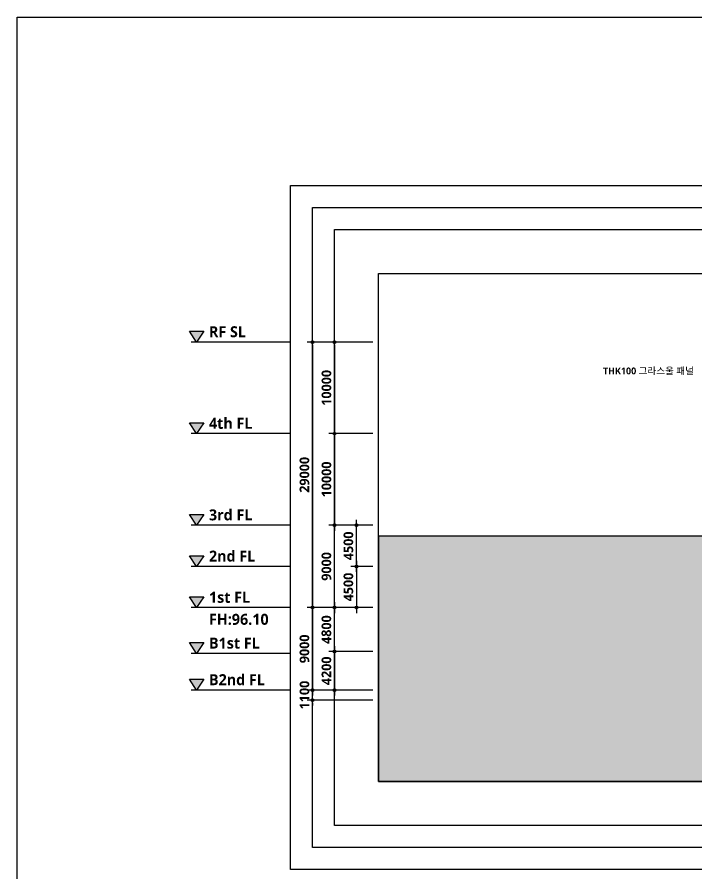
# Model space of a CAD drawing. Header units: millimetres. Extents: x 0 to 190005487, y 0 to 455456909.
# Drawn here: x 0 to 74255, y 84643 to 178200 of the extents above; entities that cross this region are included whole.
import ezdxf
from ezdxf.enums import TextEntityAlignment as Align

# ---------------------------------------------------------------- set-up
doc = ezdxf.new("R2010")
doc.units = ezdxf.units.MM
doc.header["$LTSCALE"] = 400
doc.header["$MEASUREMENT"] = 0
doc.header["$PDSIZE"] = -10
doc.layers.get('0').update_dxf_attribs({"linetype": 'CONTINUOUS'})
doc.layers.get('Defpoints').update_dxf_attribs({"color": 153, "linetype": 'CONTINUOUS'})
for name, color, linetype in [('A-ANNO-TEXT1', 7, 'CONTINUOUS'), ('A-ST-AXIS-DIM', 7, 'CONTINUOUS'), ('elev', 8, 'CONTINUOUS')]:
    doc.layers.add(name, color=color, linetype=linetype)
doc.layers.add('Defpoint', color=161, linetype='CONTINUOUS', plot=False)
doc.styles.add('SH_대대리576', font='')
doc.styles.get('SH_대대리576').set_extended_font_data('NanumGothic', bold=True)
doc.dimstyles.new('SHP 600', dxfattribs={"dimscale": 300, "dimtxt": 3.5, "dimasz": 1, "dimexe": 2, "dimexo": 2, "dimgap": 1, "dimtad": 1, "dimdec": 0, "dimzin": 0, "dimdsep": 46, "dimtxsty": 'SH_대대리576', "dimblk": 'DIMDOT', "dimcen": 0.09, "dimclrd": 256, "dimclre": 256, "dimclrt": 3, "dimadec": 0, "dimazin": 1, "dimtfac": 1, "dimtdec": 0, "dimtix": 1, "dimtmove": 2, "dimatfit": 0, "dimldrblk": 'DIMDOT', "dimfxl": 1, "dimtfillclr": 3, "dimtolj": 1, "dimtzin": 0, "dimlwd": -1, "dimlwe": -1, "dimarcsym": 0})

# ---------------------------------------------------------------- blocks, each defined once
blk = doc.blocks.new('DIMDOT')
at = {"color": 0}
blk.add_line((-2, 0), (2, 0), dxfattribs=at)
for radius in [0.5, 0.25]:
    blk.add_circle((0, 0), radius, dxfattribs=at)
blk = doc.blocks.new('*D17')
at = {"layer": 'A-ST-AXIS-DIM', "transparency": 16777216}
for p, q in [((38868, 142717), (34068, 142717)), ((34668, 142417), (34668, 133017)), ((38868, 132717), (34068, 132717))]:
    blk.add_line(p, q, dxfattribs=at)
at = {"layer": 'Defpoints', "color": 0, "transparency": 16777216}
for p in [(39468, 142717), (34668, 132717), (39468, 132717)]:
    blk.add_point(p, dxfattribs=at)
at = {"layer": 'A-ST-AXIS-DIM', "linetype": 'ByBlock', "transparency": 16777216, "xscale": 300, "yscale": 300, "zscale": 300}
for p, rotation in [((34668, 142717), 90), ((34668, 132717), 270)]:
    blk.add_blockref('DIMDOT', p, dxfattribs=dict(at, rotation=rotation))
at = {"layer": 'A-ST-AXIS-DIM', "color": 3, "transparency": 16777216, "insert": (33792, 137717), "char_height": 1050, "attachment_point": 5, "rotation": 90, "style": 'SH_대대리576'}
blk.add_mtext('\\A1;10000', dxfattribs=at)
blk = doc.blocks.new('*D18')
at = {"layer": 'A-ST-AXIS-DIM', "transparency": 16777216}
for p, q in [((38868, 132717), (34068, 132717)), ((34668, 132417), (34668, 123017)), ((38868, 122717), (34068, 122717))]:
    blk.add_line(p, q, dxfattribs=at)
at = {"layer": 'Defpoints', "color": 0, "transparency": 16777216}
for p in [(39468, 132717), (34668, 122717), (39468, 122717)]:
    blk.add_point(p, dxfattribs=at)
at = {"layer": 'A-ST-AXIS-DIM', "linetype": 'ByBlock', "transparency": 16777216, "xscale": 300, "yscale": 300, "zscale": 300}
for p, rotation in [((34668, 132717), 90), ((34668, 122717), 270)]:
    blk.add_blockref('DIMDOT', p, dxfattribs=dict(at, rotation=rotation))
at = {"layer": 'A-ST-AXIS-DIM', "color": 3, "transparency": 16777216, "insert": (33792, 127717), "char_height": 1050, "attachment_point": 5, "rotation": 90, "style": 'SH_대대리576'}
blk.add_mtext('\\A1;10000', dxfattribs=at)
blk = doc.blocks.new('*D19')
at = {"layer": 'A-ST-AXIS-DIM', "transparency": 16777216}
for p, q in [((38868, 122717), (34068, 122717)), ((34668, 114017), (34668, 122417)), ((38868, 113717), (34068, 113717))]:
    blk.add_line(p, q, dxfattribs=at)
at = {"layer": 'Defpoints', "color": 0, "transparency": 16777216}
for p in [(34668, 122717), (39468, 122717), (39468, 113717)]:
    blk.add_point(p, dxfattribs=at)
at = {"layer": 'A-ST-AXIS-DIM', "linetype": 'ByBlock', "transparency": 16777216, "xscale": 300, "yscale": 300, "zscale": 300}
for p, rotation in [((34668, 122717), 90), ((34668, 113717), 270)]:
    blk.add_blockref('DIMDOT', p, dxfattribs=dict(at, rotation=rotation))
at = {"layer": 'A-ST-AXIS-DIM', "color": 3, "transparency": 16777216, "insert": (33788, 118217), "char_height": 1050, "attachment_point": 5, "rotation": 90, "style": 'SH_대대리576'}
blk.add_mtext('\\A1;9000', dxfattribs=at)
blk = doc.blocks.new('*D20')
at = {"layer": 'A-ST-AXIS-DIM', "transparency": 16777216}
for p, q in [((38868, 108917), (34068, 108917)), ((34668, 108617), (34668, 105017)), ((38868, 104717), (34068, 104717))]:
    blk.add_line(p, q, dxfattribs=at)
at = {"layer": 'Defpoints', "color": 0, "transparency": 16777216}
for p in [(39468, 108917), (34668, 104717), (39468, 104717)]:
    blk.add_point(p, dxfattribs=at)
at = {"layer": 'A-ST-AXIS-DIM', "linetype": 'ByBlock', "transparency": 16777216, "xscale": 300, "yscale": 300, "zscale": 300}
for p, rotation in [((34668, 108917), 90), ((34668, 104717), 270)]:
    blk.add_blockref('DIMDOT', p, dxfattribs=dict(at, rotation=rotation))
at = {"layer": 'A-ST-AXIS-DIM', "color": 3, "transparency": 16777216, "insert": (33791, 106817), "char_height": 1050, "attachment_point": 5, "rotation": 90, "style": 'SH_대대리576'}
blk.add_mtext('\\A1;4200', dxfattribs=at)
blk = doc.blocks.new('*D21')
at = {"layer": 'A-ST-AXIS-DIM', "transparency": 16777216}
for p, q in [((38868, 113717), (34068, 113717)), ((34668, 109217), (34668, 113417)), ((38868, 108917), (34068, 108917))]:
    blk.add_line(p, q, dxfattribs=at)
at = {"layer": 'Defpoints', "color": 0, "transparency": 16777216}
for p in [(34668, 113717), (39468, 113717), (39468, 108917)]:
    blk.add_point(p, dxfattribs=at)
at = {"layer": 'A-ST-AXIS-DIM', "linetype": 'ByBlock', "transparency": 16777216, "xscale": 300, "yscale": 300, "zscale": 300}
for p, rotation in [((34668, 113717), 90), ((34668, 108917), 270)]:
    blk.add_blockref('DIMDOT', p, dxfattribs=dict(at, rotation=rotation))
at = {"layer": 'A-ST-AXIS-DIM', "color": 3, "transparency": 16777216, "insert": (33788, 111317), "char_height": 1050, "attachment_point": 5, "rotation": 90, "style": 'SH_대대리576'}
blk.add_mtext('\\A1;4800', dxfattribs=at)
blk = doc.blocks.new('*D22')
at = {"layer": 'A-ST-AXIS-DIM', "transparency": 16777216}
for p, q in [((32268, 105017), (32268, 105317)), ((38868, 104717), (31668, 104717)), ((32268, 103617), (32268, 104717)), ((38868, 103617), (31668, 103617)), ((32268, 103317), (32268, 103017))]:
    blk.add_line(p, q, dxfattribs=at)
at = {"layer": 'Defpoints', "color": 0, "transparency": 16777216}
for p in [(32268, 104717), (39468, 104717), (39468, 103617)]:
    blk.add_point(p, dxfattribs=at)
at = {"layer": 'A-ST-AXIS-DIM', "linetype": 'ByBlock', "transparency": 16777216, "xscale": 300, "yscale": 300, "zscale": 300}
for p, rotation in [((32268, 104717), 270), ((32268, 103617), 90)]:
    blk.add_blockref('DIMDOT', p, dxfattribs=dict(at, rotation=rotation))
at = {"layer": 'A-ST-AXIS-DIM', "color": 3, "transparency": 16777216, "insert": (31392, 104167), "char_height": 1050, "attachment_point": 5, "rotation": 90, "style": 'SH_대대리576'}
blk.add_mtext('\\A1;1100', dxfattribs=at)
blk = doc.blocks.new('*D23')
at = {"layer": 'A-ST-AXIS-DIM', "transparency": 16777216}
for p, q in [((38868, 142717), (31668, 142717)), ((32268, 142417), (32268, 114017)), ((38868, 113717), (31668, 113717))]:
    blk.add_line(p, q, dxfattribs=at)
at = {"layer": 'Defpoints', "color": 0, "transparency": 16777216}
for p in [(39468, 142717), (32268, 113717), (39468, 113717)]:
    blk.add_point(p, dxfattribs=at)
at = {"layer": 'A-ST-AXIS-DIM', "linetype": 'ByBlock', "transparency": 16777216, "xscale": 300, "yscale": 300, "zscale": 300}
for p, rotation in [((32268, 142717), 90), ((32268, 113717), 270)]:
    blk.add_blockref('DIMDOT', p, dxfattribs=dict(at, rotation=rotation))
at = {"layer": 'A-ST-AXIS-DIM', "color": 3, "transparency": 16777216, "insert": (31388, 128217), "char_height": 1050, "attachment_point": 5, "rotation": 90, "style": 'SH_대대리576'}
blk.add_mtext('\\A1;29000', dxfattribs=at)
blk = doc.blocks.new('Level - GL_Architecture-538196-단면도-1')
at = {"layer": 'A-ST-AXIS-DIM'}
blk.add_hatch(color=256, dxfattribs=at).paths.add_polyline_path([(-50936, 1188), (-50144, 0), (-49352, 1188)], flags=0)
for p, q in [((-50936, 1188), (-49352, 1188)), ((-50144, 0), (-50936, 1188)), ((-49352, 1188), (-50144, 0)), ((-39756, 0), (-50744, 0))]:
    blk.add_line(p, q, dxfattribs=at)
blk = doc.blocks.new('*D38')
at = {"layer": 'A-ST-AXIS-DIM', "transparency": 16777216}
for p, q in [((38868, 113717), (31668, 113717)), ((32268, 113417), (32268, 105017)), ((38868, 104717), (31668, 104717))]:
    blk.add_line(p, q, dxfattribs=at)
at = {"layer": 'Defpoints', "color": 0, "transparency": 16777216}
for p in [(39468, 113717), (32268, 104717), (39468, 104717)]:
    blk.add_point(p, dxfattribs=at)
at = {"layer": 'A-ST-AXIS-DIM', "linetype": 'ByBlock', "transparency": 16777216, "xscale": 300, "yscale": 300, "zscale": 300}
for p, rotation in [((32268, 113717), 90), ((32268, 104717), 270)]:
    blk.add_blockref('DIMDOT', p, dxfattribs=dict(at, rotation=rotation))
at = {"layer": 'A-ST-AXIS-DIM', "color": 3, "transparency": 16777216, "insert": (31388, 109217), "char_height": 1050, "attachment_point": 5, "rotation": 90, "style": 'SH_대대리576'}
blk.add_mtext('\\A1;9000', dxfattribs=at)
blk = doc.blocks.new('*D39')
at = {"layer": 'A-ST-AXIS-DIM', "transparency": 16777216}
for p, q in [((38868, 118217), (36468, 118217)), ((37068, 117917), (37068, 114017)), ((38868, 113717), (36468, 113717))]:
    blk.add_line(p, q, dxfattribs=at)
at = {"layer": 'Defpoints', "color": 0, "transparency": 16777216}
for p in [(39468, 118217), (37068, 113717), (39468, 113717)]:
    blk.add_point(p, dxfattribs=at)
at = {"layer": 'A-ST-AXIS-DIM', "linetype": 'ByBlock', "transparency": 16777216, "xscale": 300, "yscale": 300, "zscale": 300}
for p, rotation in [((37068, 118217), 90), ((37068, 113717), 270)]:
    blk.add_blockref('DIMDOT', p, dxfattribs=dict(at, rotation=rotation))
at = {"layer": 'A-ST-AXIS-DIM', "color": 3, "transparency": 16777216, "insert": (36191, 115967), "char_height": 1050, "attachment_point": 5, "rotation": 90, "style": 'SH_대대리576'}
blk.add_mtext('\\A1;4500', dxfattribs=at)
blk = doc.blocks.new('*D40')
at = {"layer": 'A-ST-AXIS-DIM', "transparency": 16777216}
for p, q in [((38868, 122717), (36468, 122717)), ((37068, 118517), (37068, 122417)), ((38868, 118217), (36468, 118217))]:
    blk.add_line(p, q, dxfattribs=at)
at = {"layer": 'Defpoints', "color": 0, "transparency": 16777216}
for p in [(37068, 122717), (39468, 122717), (39468, 118217)]:
    blk.add_point(p, dxfattribs=at)
at = {"layer": 'A-ST-AXIS-DIM', "linetype": 'ByBlock', "transparency": 16777216, "xscale": 300, "yscale": 300, "zscale": 300}
for p, rotation in [((37068, 122717), 90), ((37068, 118217), 270)]:
    blk.add_blockref('DIMDOT', p, dxfattribs=dict(at, rotation=rotation))
at = {"layer": 'A-ST-AXIS-DIM', "color": 3, "transparency": 16777216, "insert": (36191, 120467), "char_height": 1050, "attachment_point": 5, "rotation": 90, "style": 'SH_대대리576'}
blk.add_mtext('\\A1;4500', dxfattribs=at)

msp = doc.modelspace()

# ---------------------------------------------------------------- hatches: boundary and pattern name
at = {"layer": 'elev', "transparency": 33554687}
h = msp.add_hatch(color=256, dxfattribs=at)
h.dxf.hatch_style = 1
h.paths.add_polyline_path([(79067.9, 113567.4), (79067.9, 120067.4), (79067.9, 121367.4), (79067.9, 121517.4), (39467.9, 121517.4), (39467.9, 94717.4), (192988.5, 94717.4), (192988.5, 102214.9), (190496.2, 101799), (174580.7, 105622.8), (174450, 105626.1), (174243.6, 105661.9), (174037.9, 105704.6), (173854.9, 105745.3), (173740.7, 105770.9), (173626.2, 105796.4), (173512.3, 105821.3), (173301.4, 105866.9), (173097, 105911.9), (172853.6, 105968.9), (172657.9, 106018.9), (172516.1, 106056.7), (172369.3, 106097.5), (172219.6, 106140.5), (172069, 106185.2), (171844.1, 106254), (171562.6, 106345.6), (171320.7, 106430.2), (171107.3, 106510.5), (170921.7, 106584.1), (170671.3, 106686.2), (170509, 106752), (170308.6, 106834.2), (170107.5, 106923.8), (169941.4, 107005.3), (169776.6, 107095.7), (169617.8, 107192.8), (169467.3, 107295.1), (169340.5, 107391.3), (169227.8, 107483.6), (169083.9, 107597.9), (169001.9, 107657.7), (168909.7, 107719.7), (168804.6, 107784), (168684.1, 107851.1), (168546.4, 107920.9), (168394.4, 107993.1), (168231.6, 108067.1), (168061.8, 108142.3), (167888.7, 108218), (167603.2, 108343.2), (167386, 108442.9), (167235.5, 108515.2), (167094.6, 108585.7), (166961.6, 108654.2), (166834.7, 108720.8), (166712.1, 108785.2), (166592.1, 108847.6), (166472.9, 108907.7), (166352.7, 108965.5), (166229, 109021.6), (166097, 109078.4), (165950.7, 109139.4), (165784.6, 109207.6), (165592.8, 109286.3), (165369.8, 109378.7), (165109.8, 109488), (164830.9, 109607.2), (164830.9, 109417.4), (164930.9, 109417.4), (164930.9, 109317.4), (164667.8, 109317.4), (164667.8, 105717.4), (164667.8, 105517.4), (164667.8, 104317.4), (164667.8, 103417.4), (164667.8, 103117.4), (164667.8, 102217.4), (164667.8, 102117.4), (160667.8, 102117.4), (160667.8, 103057.4), (123467.9, 103057.4), (123567.9, 103117.4), (123567.9, 103807.4), (94717.8, 103807.4), (94717.8, 101867.4), (79067.9, 101867.4), (79067.9, 103867.4), (79067.9, 112267.4)])

# ---------------------------------------------------------------- linework, layer by layer
at = {"layer": 'Defpoint'}
for points in [[(0, 178200), (252000, 178200), (252000, 0), (0, 0)], [(0, 178200), (252000, 178200), (252000, 0), (0, 0)], [(29867.9, 159817.4), (202588.5, 159817.4), (202588.5, 85117.4), (29867.9, 85117.4)], [(32267.9, 157417.4), (200188.5, 157417.4), (200188.5, 87517.4), (32267.9, 87517.4)], [(34667.9, 155017.4), (197788.5, 155017.4), (197788.5, 89917.4), (34667.9, 89917.4)], [(39467.9, 150217.4), (192988.5, 150217.4), (192988.5, 94717.4), (39467.9, 94717.4)]]:
    msp.add_lwpolyline(points, close=True, dxfattribs=at)
at = {"layer": 'elev'}
msp.add_lwpolyline([(79067.9, 121517.4), (39467.9, 121517.4), (39467.9, 94717.4), (192988.5, 94717.4)], dxfattribs=at)

# ---------------------------------------------------------------- block references
at = {"layer": 'A-ST-AXIS-DIM', "xscale": 0.9876543209876538, "yscale": 0.9876543209876538, "zscale": 0.9876543209876538}
for p in [(69132.8, 142717.4), (69132.8, 142717.4), (69132.8, 132717.4), (69132.8, 132717.4), (69132.8, 122717.4), (69132.8, 122717.4), (69132.8, 118217.4), (69132.8, 118217.4), (69132.8, 113717.4), (69132.8, 113717.4), (69132.8, 108717.4), (69132.8, 108717.4), (69132.8, 104717.4), (69132.8, 104717.4)]:
    msp.add_blockref('Level - GL_Architecture-538196-단면도-1', p, dxfattribs=at)

# ---------------------------------------------------------------- texts
at = {"layer": 'A-ANNO-TEXT1', "style": 'SH_대대리576'}
for s, p in [('RF SL', (20955.2, 143243.3)), ('4th FL', (20955.2, 133243.3)), ('3rd FL', (20955.2, 123243.3)), ('2nd FL', (20955.2, 118743.3)), ('1st FL', (20955.2, 114243.3)), ('FH:96.10', (20955.2, 111843.3)), ('B1st FL', (20955.2, 109243.3)), ('B2nd FL', (20955.2, 105243.3))]:
    msp.add_text(s, height=1200, dxfattribs=at).set_placement(p)
msp.add_text('THK100 그라스울 패널', height=750, dxfattribs=at).set_placement((63993.8, 139564.3), align=Align.MIDDLE_LEFT)

# ---------------------------------------------------------------- dimensions: what is measured, and where the dimension line sits
at = {"layer": 'A-ST-AXIS-DIM'}
for base, p1, p2, angle, picture, middle in [((32267.9, 113717.4), (39467.9, 142717.4), (39467.9, 113717.4), 90, '*D23', (31388.4, 128217.4)), ((34667.9, 132717.4), (39467.9, 142717.4), (39467.9, 132717.4), 90, '*D17', (33792.2, 137717.4)), ((34667.9, 122717.4), (39467.9, 132717.4), (39467.9, 122717.4), 90, '*D18', (33792.2, 127717.4)), ((34667.9, 122717.4), (39467.9, 113717.4), (39467.9, 122717.4), 270, '*D19', (33788.4, 118217.4)), ((37067.9, 122717.4), (39467.9, 118217.4), (39467.9, 122717.4), 270, '*D40', (36190.7, 120467.4)), ((37067.9, 113717.4), (39467.9, 118217.4), (39467.9, 113717.4), 90, '*D39', (36190.7, 115967.4)), ((32267.9, 104717.4), (39467.9, 113717.4), (39467.9, 104717.4), 90, '*D38', (31388.4, 109217.4)), ((34667.9, 113717.4), (39467.9, 108917.4), (39467.9, 113717.4), 270, '*D21', (33788.4, 111317.4)), ((34667.9, 104717.4), (39467.9, 108917.4), (39467.9, 104717.4), 90, '*D20', (33790.7, 106817.4)), ((32267.9, 104717.4), (39467.9, 103617.4), (39467.9, 104717.4), 270, '*D22', (31392.2, 104167.4))]:
    dim = msp.add_linear_dim(base=base, p1=p1, p2=p2, angle=angle, dimstyle='SHP 600', dxfattribs=at)
    dim.commit()
    dim.dimension.update_dxf_attribs({"geometry": picture, "text_midpoint": middle})

doc.saveas('drawing.dxf')
